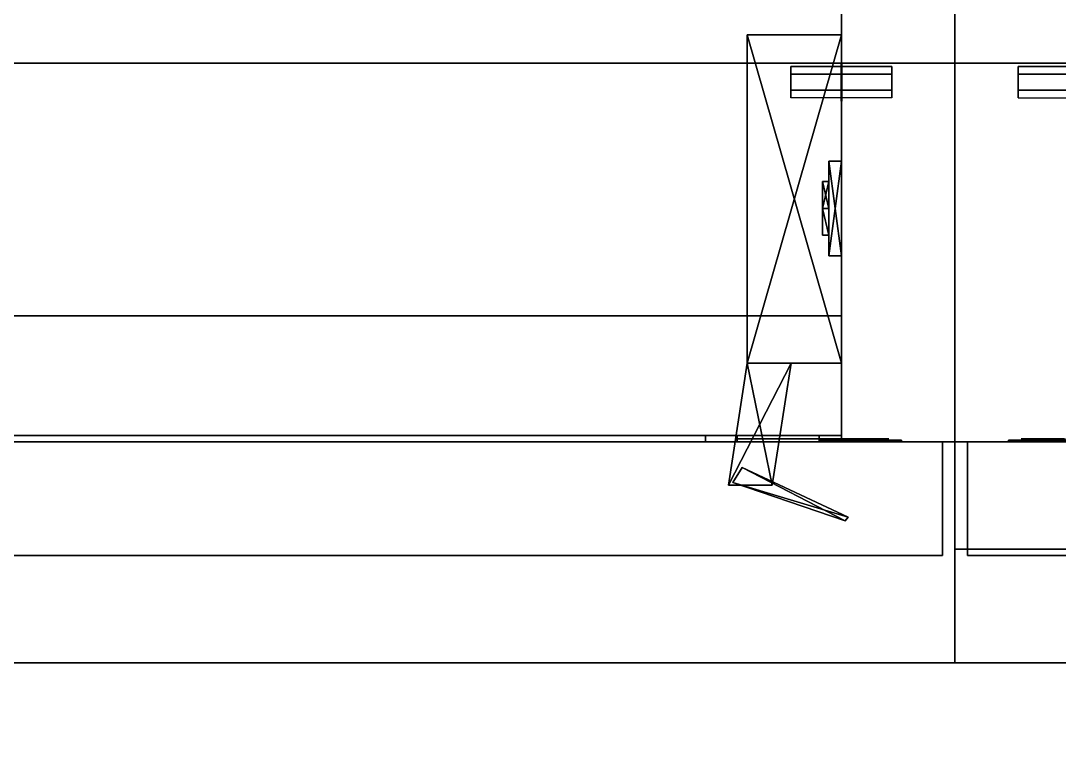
# Model space of a CAD drawing. Extents: x 0 to 7800, y -5130 to 1.
# Drawn here: x 4432.7 to 4597.2, y -869.5 to -752.3 of the extents above; entities that cross this region are included whole.
import ezdxf

# ---------------------------------------------------------------- set-up
doc = ezdxf.new("R2010")
doc.units = 0
for name, color, linetype in [('LAYER0', 7, 'CONTINUOUS'), ('LAYER2', 7, 'CONTINUOUS'), ('LAYER395', 7, 'CONTINUOUS'), ('LAYER412', 7, 'CONTINUOUS'), ('LAYER413', 7, 'CONTINUOUS'), ('LAYER416', 7, 'CONTINUOUS'), ('LAYER419', 254, 'CONTINUOUS'), ('LAYER421', 28, 'CONTINUOUS'), ('LAYER422', 253, 'CONTINUOUS'), ('LAYER423', 28, 'CONTINUOUS'), ('LAYER424', 253, 'CONTINUOUS'), ('LAYER427', 253, 'CONTINUOUS'), ('LAYER435', 7, 'CONTINUOUS'), ('LAYER457', 254, 'CONTINUOUS'), ('LAYER468', 28, 'CONTINUOUS'), ('LAYER470', 28, 'CONTINUOUS'), ('LAYER474', 253, 'CONTINUOUS'), ('LAYER475', 35, 'CONTINUOUS'), ('LAYER478', 35, 'CONTINUOUS'), ('LAYER479', 35, 'CONTINUOUS'), ('LAYER907', 2, 'CONTINUOUS')]:
    doc.layers.add(name, color=color, linetype=linetype)

msp = doc.modelspace()

# ---------------------------------------------------------------- linework, layer by layer
at = {"layer": 'LAYER0'}
for points, invisible_edges in [([(2602.693, -4730.002, -5), (4030.693, -289.002, -5), (4825.692, -4730.002, -5), (2602.693, -4730.002, -5)], 3), ([(4825.692, -4730.002), (4030.693, -289.002), (2602.693, -4730.002), (4825.692, -4730.002)], 3), ([(5130.692, -289.002, -5), (4825.692, -1929.002, -5), (4030.693, -289.002, -5), (5130.692, -289.002, -5)], 3), ([(4825.692, -4730.002, -5), (4030.693, -289.002, -5), (4825.692, -1929.002, -5), (4825.692, -4730.002, -5)], 3), ([(4030.693, -289.002), (4825.692, -4730.002), (4825.692, -1929.002), (4030.693, -289.002)], 5), ([(4030.693, -289.002), (4825.692, -1929.002), (5130.692, -289.002), (4030.693, -289.002)], 3)]:
    msp.add_3dface(points, dxfattribs=dict(at, invisible_edges=invisible_edges))
at = {"layer": 'LAYER395', "invisible_edges": 1}
for points in [[(4562.695, -439, 180), (4562.695, -819, 880), (4562.695, -439, 880), (4562.695, -439, 180)], [(4562.695, -819, 880), (4562.695, -439, 180), (4562.695, -819, 180), (4562.695, -819, 880)], [(4562.695, -439, 180), (4580.695, -819, 180), (4562.695, -819, 180), (4562.695, -439, 180)], [(4580.695, -819, 180), (4562.695, -439, 180), (4580.695, -439, 180), (4580.695, -819, 180)], [(4580.695, -439, 880), (4562.695, -819, 880), (4580.695, -819, 880), (4580.695, -439, 880)], [(4562.695, -819, 880), (4580.695, -439, 880), (4562.695, -439, 880), (4562.695, -819, 880)], [(4580.695, -819, 180), (4580.695, -439, 880), (4580.695, -819, 880), (4580.695, -819, 180)], [(4580.695, -439, 880), (4580.695, -819, 180), (4580.695, -439, 180), (4580.695, -439, 880)], [(4580.695, -819, 180), (4562.695, -819, 880), (4562.695, -819, 180), (4580.695, -819, 180)], [(4562.695, -819, 880), (4580.695, -819, 180), (4580.695, -819, 880), (4562.695, -819, 880)]]:
    msp.add_3dface(points, dxfattribs=at)
at = {"layer": 'LAYER412', "invisible_edges": 1}
for points in [[(4562.695, -439, 181), (3898.695, -819, 181), (3898.695, -439, 181), (4562.695, -439, 181)], [(3898.695, -819, 181), (4562.695, -439, 181), (4562.695, -819, 181), (3898.695, -819, 181)], [(4562.695, -819, 199), (3898.695, -439, 199), (3898.695, -819, 199), (4562.695, -819, 199)], [(3898.695, -439, 199), (4562.695, -819, 199), (4562.695, -439, 199), (3898.695, -439, 199)], [(4562.695, -439, 181), (4562.695, -819, 199), (4562.695, -819, 181), (4562.695, -439, 181)], [(4562.695, -819, 199), (4562.695, -439, 181), (4562.695, -439, 199), (4562.695, -819, 199)], [(4562.695, -819, 199), (3898.695, -819, 181), (4562.695, -819, 181), (4562.695, -819, 199)], [(3898.695, -819, 181), (4562.695, -819, 199), (3898.695, -819, 199), (3898.695, -819, 181)]]:
    msp.add_3dface(points, dxfattribs=at)
at = {"layer": 'LAYER413', "invisible_edges": 1}
for points in [[(4562.695, -738, 861.5), (3898.695, -818, 861.5), (3898.695, -738, 861.5), (4562.695, -738, 861.5)], [(3898.695, -818, 861.5), (4562.695, -738, 861.5), (4562.695, -818, 861.5), (3898.695, -818, 861.5)], [(4562.695, -818, 879.5), (3898.695, -738, 879.5), (3898.695, -818, 879.5), (4562.695, -818, 879.5)], [(3898.695, -738, 879.5), (4562.695, -818, 879.5), (4562.695, -738, 879.5), (3898.695, -738, 879.5)], [(4562.695, -738, 861.5), (4562.695, -818, 879.5), (4562.695, -818, 861.5), (4562.695, -738, 861.5)], [(4562.695, -818, 879.5), (4562.695, -738, 861.5), (4562.695, -738, 879.5), (4562.695, -818, 879.5)], [(4562.695, -818, 879.5), (3898.695, -818, 861.5), (4562.695, -818, 861.5), (4562.695, -818, 879.5)], [(3898.695, -818, 861.5), (4562.695, -818, 879.5), (3898.695, -818, 879.5), (3898.695, -818, 861.5)]]:
    msp.add_3dface(points, dxfattribs=at)
at = {"layer": 'LAYER416', "invisible_edges": 1}
for points in [[(4562.695, -463.6, 530.5), (3898.695, -799, 530.5), (3898.695, -463.6, 530.5), (4562.695, -463.6, 530.5)], [(3898.695, -799, 530.5), (4562.695, -463.6, 530.5), (4562.695, -799, 530.5), (3898.695, -799, 530.5)], [(4562.695, -799, 548.5), (3898.695, -463.6, 548.5), (3898.695, -799, 548.5), (4562.695, -799, 548.5)], [(3898.695, -463.6, 548.5), (4562.695, -799, 548.5), (4562.695, -463.6, 548.5), (3898.695, -463.6, 548.5)], [(4562.695, -463.6, 530.5), (4562.695, -799, 548.5), (4562.695, -799, 530.5), (4562.695, -463.6, 530.5)], [(4562.695, -799, 548.5), (4562.695, -463.6, 530.5), (4562.695, -463.6, 548.5), (4562.695, -799, 548.5)], [(4562.695, -799, 548.5), (3898.695, -799, 530.5), (4562.695, -799, 530.5), (4562.695, -799, 548.5)], [(3898.695, -799, 530.5), (4562.695, -799, 548.5), (3898.695, -799, 548.5), (3898.695, -799, 530.5)]]:
    msp.add_3dface(points, dxfattribs=at)
at = {"layer": 'LAYER419'}
for points in [[(4554.695, -764.5, 528), (4554.695, -759.5, 528), (4554.695, -760.75, 530.165), (4554.695, -763.25, 530.165)], [(4554.695, -764.5, 528), (4554.695, -763.25, 525.8349), (4554.695, -760.75, 525.8349), (4554.695, -759.5, 528)], [(4562.645, -759, 528), (4562.645, -765, 528), (4562.645, -763.5, 530.5981), (4562.645, -760.5, 530.5981)], [(4562.645, -759, 528), (4562.645, -765, 528), (4562.645, -763.5, 525.4019), (4562.645, -760.5, 525.4019)], [(4562.745, -759, 528), (4562.745, -765, 528), (4562.745, -763.5, 530.5981), (4562.745, -760.5, 530.5981)], [(4562.745, -759, 528), (4562.745, -765, 528), (4562.745, -763.5, 525.4019), (4562.745, -760.5, 525.4019)], [(4570.695, -764.5, 528), (4570.695, -759.5, 528), (4570.695, -760.75, 530.165), (4570.695, -763.25, 530.165)], [(4570.695, -764.5, 528), (4570.695, -763.25, 525.8349), (4570.695, -760.75, 525.8349), (4570.695, -759.5, 528)]]:
    msp.add_3dface(points, dxfattribs=at)
at = {"layer": 'LAYER421'}
for points in [[(4541.195, -818, 304), (4541.195, -819, 304), (4541.195, -818, 304)], [(4541.195, -818, 262), (4559.195, -818, 262), (4559.195, -818, 262), (4541.195, -818, 262)], [(4541.195, -818, 304), (4559.195, -818, 304), (4559.195, -818, 304), (4541.195, -818, 304)], [(4559.195, -818, 262), (4559.195, -819, 262), (4541.195, -819, 262), (4541.195, -818, 262)], [(4541.195, -819, 262), (4541.195, -819, 304), (4541.195, -818, 304), (4541.195, -818, 262)], [(4559.195, -818, 304), (4559.195, -819, 304), (4541.195, -819, 304), (4541.195, -818, 304)], [(4541.195, -819, 262), (4559.195, -819, 262), (4559.195, -819, 304), (4541.195, -819, 304)], [(4546.195, -818, 274), (4546.195, -819, 274), (4546.195, -819, 292), (4546.195, -818, 292)], [(4546.195, -818, 274), (4546.195, -819, 274), (4559.195, -819, 274), (4559.195, -818, 274)], [(4546.195, -818, 292), (4546.195, -819, 292), (4559.195, -819, 292), (4559.195, -818, 292)], [(4546.195, -819, 274), (4546.195, -819, 292), (4546.195, -819, 274)], [(4559.195, -818, 274), (4559.195, -819, 274), (4559.195, -819, 262), (4559.195, -818, 262)], [(4559.195, -818, 292), (4559.195, -819, 292), (4559.195, -819, 304), (4559.195, -818, 304)], [(4559.195, -819, 274), (4559.195, -819, 262), (4559.195, -819, 274)], [(4559.195, -819, 292), (4559.195, -819, 304), (4559.195, -819, 292)]]:
    msp.add_3dface(points, dxfattribs=at)
for points, invisible_edges in [([(4541.195, -818, 304), (4541.195, -818, 262), (4546.195, -818, 274), (4546.195, -818, 292)], 10), ([(4541.195, -818, 262), (4546.195, -818, 274), (4559.195, -818, 274), (4559.195, -818, 262)], 1), ([(4541.195, -818, 304), (4546.195, -818, 292), (4559.195, -818, 292), (4559.195, -818, 304)], 1), ([(4559.195, -818.5, 292), (4559.195, -818.5, 274), (4546.195, -818.5, 274), (4546.195, -818.5, 292)], 1), ([(4563.404, -818.5, 288.3167), (4563.195, -818.5, 277.5), (4559.195, -818.5, 274), (4559.195, -818.5, 292)], 5), ([(4559.195, -818.75, 270), (4564.17, -818.75, 270.9896), (4563.195, -818.75, 277.5), (4559.195, -818.75, 274)], 2), ([(4564.17, -818.75, 295.0104), (4559.195, -818.75, 296), (4559.195, -818.75, 292), (4563.195, -818.75, 288.5)], 8), ([(4570.195, -818.5, 288.5), (4570.195, -818.5, 277.5), (4563.195, -818.5, 277.5), (4563.404, -818.5, 288.3167)], 4), ([(4564.17, -818.75, 270.9896), (4568.387, -818.75, 273.8076), (4566.695, -818.75, 277.5), (4563.195, -818.75, 277.5)], 10), ([(4568.387, -818.75, 292.1924), (4564.17, -818.75, 295.0104), (4563.195, -818.75, 288.5), (4566.695, -818.75, 288.5)], 10), ([(4568.387, -818.75, 273.8076), (4571.205, -818.75, 278.0251), (4570.195, -818.75, 277.5), (4566.695, -818.75, 277.5)], 10), ([(4571.205, -818.75, 287.9749), (4568.387, -818.75, 292.1924), (4566.695, -818.75, 288.5), (4570.195, -818.75, 288.5)], 10), ([(4571.205, -818.75, 278.0251), (4572.195, -818.75, 283), (4570.195, -818.75, 283), (4570.195, -818.75, 277.5)], 10), ([(4572.195, -818.75, 283), (4571.205, -818.75, 287.9749), (4570.195, -818.75, 288.5), (4570.195, -818.75, 283)], 10)]:
    msp.add_3dface(points, dxfattribs=dict(at, invisible_edges=invisible_edges))
at = {"layer": 'LAYER422'}
for points in [[(4562.695, -806.5, 276.2174), (4547.773, -806.5, 276.2174), (4562.695, -754.5, 276.2174), (4562.695, -806.5, 276.2174)], [(4562.695, -754.5, 276.2174), (4547.773, -806.5, 276.2174), (4547.773, -754.5, 276.2174), (4562.695, -754.5, 276.2174)], [(4562.695, -754.5, 276.2174), (4547.773, -754.5, 276.2174), (4562.695, -754.5, 289.7826), (4562.695, -754.5, 276.2174)], [(4562.695, -754.5, 289.7826), (4547.773, -754.5, 276.2174), (4547.773, -754.5, 289.7826), (4562.695, -754.5, 289.7826)], [(4562.695, -754.5, 289.7826), (4547.773, -754.5, 289.7826), (4562.695, -806.5, 289.7826), (4562.695, -754.5, 289.7826)], [(4562.695, -806.5, 289.7826), (4547.773, -754.5, 289.7826), (4547.773, -806.5, 289.7826), (4562.695, -806.5, 289.7826)], [(4547.773, -806.5, 276.2174), (4547.773, -806.5, 289.7826), (4547.773, -754.5, 276.2174), (4547.773, -806.5, 276.2174)], [(4547.773, -754.5, 276.2174), (4547.773, -806.5, 289.7826), (4547.773, -754.5, 289.7826), (4547.773, -754.5, 276.2174)], [(4560.705, -789.5, 309), (4562.695, -789.5, 309), (4562.695, -774.5, 309), (4560.705, -789.5, 309)], [(4560.705, -789.5, 309), (4562.695, -774.5, 309), (4560.705, -774.5, 309), (4560.705, -789.5, 309)], [(4560.705, -774.5, 309), (4562.695, -774.5, 309), (4562.695, -774.5, 257), (4560.705, -774.5, 309)], [(4560.705, -774.5, 309), (4562.695, -774.5, 257), (4560.705, -774.5, 257), (4560.705, -774.5, 309)], [(4560.705, -774.5, 257), (4562.695, -774.5, 257), (4562.695, -789.5, 257), (4560.705, -774.5, 257)], [(4560.705, -774.5, 257), (4562.695, -789.5, 257), (4560.705, -789.5, 257), (4560.705, -774.5, 257)], [(4560.705, -789.5, 257), (4560.705, -789.5, 309), (4560.705, -774.5, 309), (4560.705, -789.5, 257)], [(4560.705, -789.5, 257), (4560.705, -774.5, 309), (4560.705, -774.5, 257), (4560.705, -789.5, 257)], [(4559.71, -782, 296.2909), (4559.71, -777.7574, 301.0869), (4560.705, -782, 296.2909), (4559.71, -782, 296.2909)], [(4560.705, -782, 296.2909), (4559.71, -777.7574, 301.0869), (4560.705, -777.7574, 301.0869), (4560.705, -782, 296.2909)], [(4559.71, -777.7574, 301.0869), (4559.71, -782, 305.883), (4560.705, -777.7574, 301.0869), (4559.71, -777.7574, 301.0869)], [(4560.705, -777.7574, 301.0869), (4559.71, -782, 305.883), (4560.705, -782, 305.883), (4560.705, -777.7574, 301.0869)], [(4559.71, -782, 305.883), (4559.71, -777.7574, 301.0869), (4559.71, -786.2426, 301.0869), (4559.71, -782, 305.883)], [(4559.71, -786.2426, 301.0869), (4559.71, -777.7574, 301.0869), (4559.71, -782, 296.2909), (4559.71, -786.2426, 301.0869)], [(4559.71, -782, 260.117), (4559.71, -777.7574, 264.9131), (4560.705, -782, 260.117), (4559.71, -782, 260.117)], [(4560.705, -782, 260.117), (4559.71, -777.7574, 264.9131), (4560.705, -777.7574, 264.9131), (4560.705, -782, 260.117)], [(4559.71, -777.7574, 264.9131), (4559.71, -782, 269.7091), (4560.705, -777.7574, 264.9131), (4559.71, -777.7574, 264.9131)], [(4560.705, -777.7574, 264.9131), (4559.71, -782, 269.7091), (4560.705, -782, 269.7091), (4560.705, -777.7574, 264.9131)], [(4559.71, -782, 269.7091), (4559.71, -777.7574, 264.9131), (4559.71, -786.2426, 264.9131), (4559.71, -782, 269.7091)], [(4559.71, -786.2426, 264.9131), (4559.71, -777.7574, 264.9131), (4559.71, -782, 260.117), (4559.71, -786.2426, 264.9131)], [(4560.705, -782, 305.883), (4560.705, -777.7574, 301.0869), (4560.705, -782, 296.2909), (4560.705, -782, 305.883)], [(4560.705, -782, 269.7091), (4560.705, -777.7574, 264.9131), (4560.705, -782, 260.117), (4560.705, -782, 269.7091)], [(4559.71, -786.2426, 301.0869), (4559.71, -782, 296.2909), (4560.705, -786.2426, 301.0869), (4559.71, -786.2426, 301.0869)], [(4560.705, -786.2426, 301.0869), (4559.71, -782, 296.2909), (4560.705, -782, 296.2909), (4560.705, -786.2426, 301.0869)], [(4560.705, -782, 305.883), (4559.71, -782, 305.883), (4560.705, -786.2426, 301.0869), (4560.705, -782, 305.883)], [(4560.705, -786.2426, 301.0869), (4559.71, -782, 305.883), (4559.71, -786.2426, 301.0869), (4560.705, -786.2426, 301.0869)], [(4559.71, -786.2426, 264.9131), (4559.71, -782, 260.117), (4560.705, -786.2426, 264.9131), (4559.71, -786.2426, 264.9131)], [(4560.705, -786.2426, 264.9131), (4559.71, -782, 260.117), (4560.705, -782, 260.117), (4560.705, -786.2426, 264.9131)], [(4560.705, -782, 269.7091), (4559.71, -782, 269.7091), (4560.705, -786.2426, 264.9131), (4560.705, -782, 269.7091)], [(4560.705, -786.2426, 264.9131), (4559.71, -782, 269.7091), (4559.71, -786.2426, 264.9131), (4560.705, -786.2426, 264.9131)], [(4560.705, -782, 305.883), (4560.705, -782, 296.2909), (4560.705, -786.2426, 301.0869), (4560.705, -782, 305.883)], [(4560.705, -782, 269.7091), (4560.705, -782, 260.117), (4560.705, -786.2426, 264.9131), (4560.705, -782, 269.7091)], [(4562.695, -789.5, 257), (4562.695, -789.5, 309), (4560.705, -789.5, 309), (4562.695, -789.5, 257)], [(4562.695, -789.5, 257), (4560.705, -789.5, 309), (4560.705, -789.5, 257), (4562.695, -789.5, 257)], [(4551.752, -825.8654, 276.2174), (4544.789, -825.8654, 276.2174), (4554.737, -806.5, 276.2174), (4551.752, -825.8654, 276.2174)], [(4554.737, -806.5, 276.2174), (4544.789, -825.8654, 276.2174), (4547.773, -806.5, 276.2174), (4554.737, -806.5, 276.2174)], [(4551.752, -825.8654, 289.7826), (4547.773, -806.5, 289.7826), (4544.789, -825.8654, 289.7826), (4551.752, -825.8654, 289.7826)], [(4544.789, -825.8654, 276.2174), (4544.789, -825.8654, 289.7826), (4547.773, -806.5, 276.2174), (4544.789, -825.8654, 276.2174)], [(4547.773, -806.5, 276.2174), (4544.789, -825.8654, 289.7826), (4547.773, -806.5, 289.7826), (4547.773, -806.5, 276.2174)], [(4554.737, -806.5, 289.7826), (4547.773, -806.5, 289.7826), (4551.752, -825.8654, 289.7826), (4554.737, -806.5, 289.7826)], [(4547.003, -823.0754, 277.3477), (4563.286, -831.5, 277.3477), (4545.513, -825.4556, 277.3477), (4547.003, -823.0754, 277.3477)], [(4547.003, -823.0754, 288.652), (4545.513, -825.4556, 288.652), (4563.777, -830.9226, 288.652), (4547.003, -823.0754, 288.652)], [(4563.777, -830.9226, 277.3477), (4563.286, -831.5, 277.3477), (4547.003, -823.0754, 277.3477), (4563.777, -830.9226, 277.3477)], [(4563.777, -830.9226, 288.652), (4545.513, -825.4556, 288.652), (4563.286, -831.5, 288.652), (4563.777, -830.9226, 288.652)], [(4563.286, -831.5, 277.3477), (4563.286, -831.5, 288.652), (4545.513, -825.4556, 277.3477), (4563.286, -831.5, 277.3477)], [(4545.513, -825.4556, 277.3477), (4563.286, -831.5, 288.652), (4545.513, -825.4556, 288.652), (4545.513, -825.4556, 277.3477)]]:
    msp.add_3dface(points, dxfattribs=at)
at = {"layer": 'LAYER423'}
for points in [[(4541.195, -818, 798), (4541.195, -819, 798), (4541.195, -818, 798)], [(4541.195, -818, 756), (4559.195, -818, 756), (4559.195, -818, 756), (4541.195, -818, 756)], [(4541.195, -818, 798), (4559.195, -818, 798), (4559.195, -818, 798), (4541.195, -818, 798)], [(4559.195, -818, 756), (4559.195, -819, 756), (4541.195, -819, 756), (4541.195, -818, 756)], [(4541.195, -819, 756), (4541.195, -819, 798), (4541.195, -818, 798), (4541.195, -818, 756)], [(4559.195, -818, 798), (4559.195, -819, 798), (4541.195, -819, 798), (4541.195, -818, 798)], [(4541.195, -819, 756), (4559.195, -819, 756), (4559.195, -819, 798), (4541.195, -819, 798)], [(4546.195, -818, 768), (4546.195, -819, 768), (4546.195, -819, 786), (4546.195, -818, 786)], [(4546.195, -818, 768), (4546.195, -819, 768), (4559.195, -819, 768), (4559.195, -818, 768)], [(4546.195, -818, 786), (4546.195, -819, 786), (4559.195, -819, 786), (4559.195, -818, 786)], [(4546.195, -819, 768), (4546.195, -819, 786), (4546.195, -819, 768)], [(4559.195, -818, 768), (4559.195, -819, 768), (4559.195, -819, 756), (4559.195, -818, 756)], [(4559.195, -818, 786), (4559.195, -819, 786), (4559.195, -819, 798), (4559.195, -818, 798)], [(4559.195, -819, 768), (4559.195, -819, 756), (4559.195, -819, 768)], [(4559.195, -819, 786), (4559.195, -819, 798), (4559.195, -819, 786)]]:
    msp.add_3dface(points, dxfattribs=at)
for points, invisible_edges in [([(4541.195, -818, 798), (4541.195, -818, 756), (4546.195, -818, 768), (4546.195, -818, 786)], 10), ([(4541.195, -818, 756), (4546.195, -818, 768), (4559.195, -818, 768), (4559.195, -818, 756)], 1), ([(4541.195, -818, 798), (4546.195, -818, 786), (4559.195, -818, 786), (4559.195, -818, 798)], 1), ([(4559.195, -818.5, 786), (4559.195, -818.5, 768), (4546.195, -818.5, 768), (4546.195, -818.5, 786)], 1), ([(4563.404, -818.5, 782.3167), (4563.195, -818.5, 771.5), (4559.195, -818.5, 768), (4559.195, -818.5, 786)], 5), ([(4559.195, -818.75, 764), (4564.17, -818.75, 764.9896), (4563.195, -818.75, 771.5), (4559.195, -818.75, 768)], 2), ([(4564.17, -818.75, 789.0104), (4559.195, -818.75, 790), (4559.195, -818.75, 786), (4563.195, -818.75, 782.5)], 8), ([(4570.195, -818.5, 782.5), (4570.195, -818.5, 771.5), (4563.195, -818.5, 771.5), (4563.404, -818.5, 782.3167)], 4), ([(4564.17, -818.75, 764.9896), (4568.387, -818.75, 767.8076), (4566.695, -818.75, 771.5), (4563.195, -818.75, 771.5)], 10), ([(4568.387, -818.75, 786.1924), (4564.17, -818.75, 789.0104), (4563.195, -818.75, 782.5), (4566.695, -818.75, 782.5)], 10), ([(4568.387, -818.75, 767.8076), (4571.205, -818.75, 772.0251), (4570.195, -818.75, 771.5), (4566.695, -818.75, 771.5)], 10), ([(4571.205, -818.75, 781.9749), (4568.387, -818.75, 786.1924), (4566.695, -818.75, 782.5), (4570.195, -818.75, 782.5)], 10), ([(4571.205, -818.75, 772.0251), (4572.195, -818.75, 777), (4570.195, -818.75, 777), (4570.195, -818.75, 771.5)], 10), ([(4572.195, -818.75, 777), (4571.205, -818.75, 781.9749), (4570.195, -818.75, 782.5), (4570.195, -818.75, 777)], 10)]:
    msp.add_3dface(points, dxfattribs=dict(at, invisible_edges=invisible_edges))
at = {"layer": 'LAYER424'}
for points in [[(4562.695, -806.5, 770.2174), (4547.773, -806.5, 770.2174), (4562.695, -754.5, 770.2174), (4562.695, -806.5, 770.2174)], [(4562.695, -754.5, 770.2174), (4547.773, -806.5, 770.2174), (4547.773, -754.5, 770.2174), (4562.695, -754.5, 770.2174)], [(4562.695, -754.5, 770.2174), (4547.773, -754.5, 770.2174), (4562.695, -754.5, 783.7826), (4562.695, -754.5, 770.2174)], [(4562.695, -754.5, 783.7826), (4547.773, -754.5, 770.2174), (4547.773, -754.5, 783.7826), (4562.695, -754.5, 783.7826)], [(4562.695, -754.5, 783.7826), (4547.773, -754.5, 783.7826), (4562.695, -806.5, 783.7826), (4562.695, -754.5, 783.7826)], [(4562.695, -806.5, 783.7826), (4547.773, -754.5, 783.7826), (4547.773, -806.5, 783.7826), (4562.695, -806.5, 783.7826)], [(4547.773, -806.5, 770.2174), (4547.773, -806.5, 783.7826), (4547.773, -754.5, 770.2174), (4547.773, -806.5, 770.2174)], [(4547.773, -754.5, 770.2174), (4547.773, -806.5, 783.7826), (4547.773, -754.5, 783.7826), (4547.773, -754.5, 770.2174)], [(4560.705, -789.5, 803), (4562.695, -789.5, 803), (4562.695, -774.5, 803), (4560.705, -789.5, 803)], [(4560.705, -789.5, 803), (4562.695, -774.5, 803), (4560.705, -774.5, 803), (4560.705, -789.5, 803)], [(4560.705, -774.5, 803), (4562.695, -774.5, 803), (4562.695, -774.5, 751), (4560.705, -774.5, 803)], [(4560.705, -774.5, 803), (4562.695, -774.5, 751), (4560.705, -774.5, 751), (4560.705, -774.5, 803)], [(4560.705, -774.5, 751), (4562.695, -774.5, 751), (4562.695, -789.5, 751), (4560.705, -774.5, 751)], [(4560.705, -774.5, 751), (4562.695, -789.5, 751), (4560.705, -789.5, 751), (4560.705, -774.5, 751)], [(4560.705, -789.5, 751), (4560.705, -789.5, 803), (4560.705, -774.5, 803), (4560.705, -789.5, 751)], [(4560.705, -789.5, 751), (4560.705, -774.5, 803), (4560.705, -774.5, 751), (4560.705, -789.5, 751)], [(4559.71, -782, 790.291), (4559.71, -777.7574, 795.087), (4560.705, -782, 790.291), (4559.71, -782, 790.291)], [(4560.705, -782, 790.291), (4559.71, -777.7574, 795.087), (4560.705, -777.7574, 795.087), (4560.705, -782, 790.291)], [(4559.71, -777.7574, 795.087), (4559.71, -782, 799.883), (4560.705, -777.7574, 795.087), (4559.71, -777.7574, 795.087)], [(4560.705, -777.7574, 795.087), (4559.71, -782, 799.883), (4560.705, -782, 799.883), (4560.705, -777.7574, 795.087)], [(4559.71, -782, 799.883), (4559.71, -777.7574, 795.087), (4559.71, -786.2426, 795.087), (4559.71, -782, 799.883)], [(4559.71, -786.2426, 795.087), (4559.71, -777.7574, 795.087), (4559.71, -782, 790.291), (4559.71, -786.2426, 795.087)], [(4559.71, -782, 754.117), (4559.71, -777.7574, 758.913), (4560.705, -782, 754.117), (4559.71, -782, 754.117)], [(4560.705, -782, 754.117), (4559.71, -777.7574, 758.913), (4560.705, -777.7574, 758.913), (4560.705, -782, 754.117)], [(4559.71, -777.7574, 758.913), (4559.71, -782, 763.709), (4560.705, -777.7574, 758.913), (4559.71, -777.7574, 758.913)], [(4560.705, -777.7574, 758.913), (4559.71, -782, 763.709), (4560.705, -782, 763.709), (4560.705, -777.7574, 758.913)], [(4559.71, -782, 763.709), (4559.71, -777.7574, 758.913), (4559.71, -786.2426, 758.913), (4559.71, -782, 763.709)], [(4559.71, -786.2426, 758.913), (4559.71, -777.7574, 758.913), (4559.71, -782, 754.117), (4559.71, -786.2426, 758.913)], [(4560.705, -782, 799.883), (4560.705, -777.7574, 795.087), (4560.705, -782, 790.291), (4560.705, -782, 799.883)], [(4560.705, -782, 763.709), (4560.705, -777.7574, 758.913), (4560.705, -782, 754.117), (4560.705, -782, 763.709)], [(4559.71, -786.2426, 795.087), (4559.71, -782, 790.291), (4560.705, -786.2426, 795.087), (4559.71, -786.2426, 795.087)], [(4560.705, -786.2426, 795.087), (4559.71, -782, 790.291), (4560.705, -782, 790.291), (4560.705, -786.2426, 795.087)], [(4560.705, -782, 799.883), (4559.71, -782, 799.883), (4560.705, -786.2426, 795.087), (4560.705, -782, 799.883)], [(4560.705, -786.2426, 795.087), (4559.71, -782, 799.883), (4559.71, -786.2426, 795.087), (4560.705, -786.2426, 795.087)], [(4559.71, -786.2426, 758.913), (4559.71, -782, 754.117), (4560.705, -786.2426, 758.913), (4559.71, -786.2426, 758.913)], [(4560.705, -786.2426, 758.913), (4559.71, -782, 754.117), (4560.705, -782, 754.117), (4560.705, -786.2426, 758.913)], [(4560.705, -782, 763.709), (4559.71, -782, 763.709), (4560.705, -786.2426, 758.913), (4560.705, -782, 763.709)], [(4560.705, -786.2426, 758.913), (4559.71, -782, 763.709), (4559.71, -786.2426, 758.913), (4560.705, -786.2426, 758.913)], [(4560.705, -782, 799.883), (4560.705, -782, 790.291), (4560.705, -786.2426, 795.087), (4560.705, -782, 799.883)], [(4560.705, -782, 763.709), (4560.705, -782, 754.117), (4560.705, -786.2426, 758.913), (4560.705, -782, 763.709)], [(4562.695, -789.5, 751), (4562.695, -789.5, 803), (4560.705, -789.5, 803), (4562.695, -789.5, 751)], [(4562.695, -789.5, 751), (4560.705, -789.5, 803), (4560.705, -789.5, 751), (4562.695, -789.5, 751)], [(4551.752, -825.8654, 770.2174), (4544.789, -825.8654, 770.2174), (4554.737, -806.5, 770.2174), (4551.752, -825.8654, 770.2174)], [(4554.737, -806.5, 770.2174), (4544.789, -825.8654, 770.2174), (4547.773, -806.5, 770.2174), (4554.737, -806.5, 770.2174)], [(4551.752, -825.8654, 783.7826), (4547.773, -806.5, 783.7826), (4544.789, -825.8654, 783.7826), (4551.752, -825.8654, 783.7826)], [(4544.789, -825.8654, 770.2174), (4544.789, -825.8654, 783.7826), (4547.773, -806.5, 770.2174), (4544.789, -825.8654, 770.2174)], [(4547.773, -806.5, 770.2174), (4544.789, -825.8654, 783.7826), (4547.773, -806.5, 783.7826), (4547.773, -806.5, 770.2174)], [(4554.737, -806.5, 783.7826), (4547.773, -806.5, 783.7826), (4551.752, -825.8654, 783.7826), (4554.737, -806.5, 783.7826)], [(4547.003, -823.0754, 771.3477), (4563.286, -831.5, 771.3477), (4545.513, -825.4556, 771.3477), (4547.003, -823.0754, 771.3477)], [(4547.003, -823.0754, 782.652), (4545.513, -825.4556, 782.652), (4563.777, -830.9226, 782.652), (4547.003, -823.0754, 782.652)], [(4563.777, -830.9226, 771.3477), (4563.286, -831.5, 771.3477), (4547.003, -823.0754, 771.3477), (4563.777, -830.9226, 771.3477)], [(4563.777, -830.9226, 782.652), (4545.513, -825.4556, 782.652), (4563.286, -831.5, 782.652), (4563.777, -830.9226, 782.652)], [(4563.286, -831.5, 771.3477), (4563.286, -831.5, 782.652), (4545.513, -825.4556, 771.3477), (4563.286, -831.5, 771.3477)], [(4545.513, -825.4556, 771.3477), (4563.286, -831.5, 782.652), (4545.513, -825.4556, 782.652), (4545.513, -825.4556, 771.3477)]]:
    msp.add_3dface(points, dxfattribs=at)
at = {"layer": 'LAYER427', "invisible_edges": 1}
for points in [[(4232.195, -819, 842), (4578.695, -819, 183), (4232.195, -819, 183), (4232.195, -819, 842)], [(4578.695, -819, 183), (4232.195, -819, 842), (4578.695, -819, 842), (4578.695, -819, 183)], [(4232.195, -837, 183), (4578.695, -819, 183), (4578.695, -837, 183), (4232.195, -837, 183)], [(4578.695, -819, 183), (4232.195, -837, 183), (4232.195, -819, 183), (4578.695, -819, 183)], [(4232.195, -819, 842), (4578.695, -837, 842), (4578.695, -819, 842), (4232.195, -819, 842)], [(4578.695, -837, 842), (4232.195, -819, 842), (4232.195, -837, 842), (4578.695, -837, 842)], [(4578.695, -837, 842), (4578.695, -819, 183), (4578.695, -819, 842), (4578.695, -837, 842)], [(4578.695, -819, 183), (4578.695, -837, 842), (4578.695, -837, 183), (4578.695, -819, 183)], [(4578.695, -837, 842), (4232.195, -837, 183), (4578.695, -837, 183), (4578.695, -837, 842)], [(4232.195, -837, 183), (4578.695, -837, 842), (4232.195, -837, 842), (4232.195, -837, 183)]]:
    msp.add_3dface(points, dxfattribs=at)
at = {"layer": 'LAYER435', "invisible_edges": 1}
for points in [[(4580.695, -439, 180), (4598.695, -819, 180), (4580.695, -819, 180), (4580.695, -439, 180)], [(4598.695, -819, 180), (4580.695, -439, 180), (4598.695, -439, 180), (4598.695, -819, 180)], [(4598.695, -439, 880), (4580.695, -819, 880), (4598.695, -819, 880), (4598.695, -439, 880)], [(4580.695, -819, 880), (4598.695, -439, 880), (4580.695, -439, 880), (4580.695, -819, 880)], [(4580.695, -819, 880), (4580.695, -439, 180), (4580.695, -819, 180), (4580.695, -819, 880)], [(4580.695, -439, 180), (4580.695, -819, 880), (4580.695, -439, 880), (4580.695, -439, 180)], [(4580.695, -819, 880), (4598.695, -819, 180), (4598.695, -819, 880), (4580.695, -819, 880)], [(4598.695, -819, 180), (4580.695, -819, 880), (4580.695, -819, 180), (4598.695, -819, 180)]]:
    msp.add_3dface(points, dxfattribs=at)
at = {"layer": 'LAYER457'}
for points in [[(4590.695, -764.5, 528), (4590.695, -759.5, 528), (4590.695, -760.75, 530.165), (4590.695, -763.25, 530.165)], [(4590.695, -764.5, 528), (4590.695, -763.25, 525.8349), (4590.695, -760.75, 525.8349), (4590.695, -759.5, 528)]]:
    msp.add_3dface(points, dxfattribs=at)
at = {"layer": 'LAYER468'}
for points, invisible_edges in [([(4590.185, -818.75, 278.0251), (4589.195, -818.75, 283), (4591.195, -818.75, 283), (4591.195, -818.75, 277.5)], 10), ([(4589.195, -818.75, 283), (4590.185, -818.75, 287.9749), (4591.195, -818.75, 288.5), (4591.195, -818.75, 283)], 10), ([(4593.002, -818.75, 273.8076), (4590.185, -818.75, 278.0251), (4591.195, -818.75, 277.5), (4594.695, -818.75, 277.5)], 10), ([(4590.185, -818.75, 287.9749), (4593.002, -818.75, 292.1924), (4594.695, -818.75, 288.5), (4591.195, -818.75, 288.5)], 10), ([(4591.195, -818.5, 288.5), (4591.195, -818.5, 277.5), (4598.195, -818.5, 277.5), (4597.985, -818.5, 288.3167)], 4), ([(4597.22, -818.75, 270.9896), (4593.002, -818.75, 273.8076), (4594.695, -818.75, 277.5), (4598.195, -818.75, 277.5)], 10), ([(4593.002, -818.75, 292.1924), (4597.22, -818.75, 295.0104), (4598.195, -818.75, 288.5), (4594.695, -818.75, 288.5)], 10)]:
    msp.add_3dface(points, dxfattribs=dict(at, invisible_edges=invisible_edges))
at = {"layer": 'LAYER470'}
for points, invisible_edges in [([(4590.185, -818.75, 772.0251), (4589.195, -818.75, 777), (4591.195, -818.75, 777), (4591.195, -818.75, 771.5)], 10), ([(4589.195, -818.75, 777), (4590.185, -818.75, 781.9749), (4591.195, -818.75, 782.5), (4591.195, -818.75, 777)], 10), ([(4593.002, -818.75, 767.8076), (4590.185, -818.75, 772.0251), (4591.195, -818.75, 771.5), (4594.695, -818.75, 771.5)], 10), ([(4590.185, -818.75, 781.9749), (4593.002, -818.75, 786.1924), (4594.695, -818.75, 782.5), (4591.195, -818.75, 782.5)], 10), ([(4591.195, -818.5, 782.5), (4591.195, -818.5, 771.5), (4598.195, -818.5, 771.5), (4597.985, -818.5, 782.3167)], 4), ([(4597.22, -818.75, 764.9896), (4593.002, -818.75, 767.8076), (4594.695, -818.75, 771.5), (4598.195, -818.75, 771.5)], 10), ([(4593.002, -818.75, 786.1924), (4597.22, -818.75, 789.0104), (4598.195, -818.75, 782.5), (4594.695, -818.75, 782.5)], 10)]:
    msp.add_3dface(points, dxfattribs=dict(at, invisible_edges=invisible_edges))
at = {"layer": 'LAYER474', "invisible_edges": 1}
for points in [[(4929.195, -819, 183), (4582.695, -819, 842), (4929.195, -819, 842), (4929.195, -819, 183)], [(4582.695, -819, 842), (4929.195, -819, 183), (4582.695, -819, 183), (4582.695, -819, 842)], [(4929.195, -819, 183), (4582.695, -837, 183), (4582.695, -819, 183), (4929.195, -819, 183)], [(4582.695, -837, 183), (4929.195, -819, 183), (4929.195, -837, 183), (4582.695, -837, 183)], [(4582.695, -837, 183), (4582.695, -819, 842), (4582.695, -819, 183), (4582.695, -837, 183)], [(4582.695, -819, 842), (4582.695, -837, 183), (4582.695, -837, 842), (4582.695, -819, 842)], [(4929.195, -837, 842), (4582.695, -819, 842), (4582.695, -837, 842), (4929.195, -837, 842)], [(4582.695, -819, 842), (4929.195, -837, 842), (4929.195, -819, 842), (4582.695, -819, 842)], [(4582.695, -837, 183), (4929.195, -837, 842), (4582.695, -837, 842), (4582.695, -837, 183)], [(4929.195, -837, 842), (4582.695, -837, 183), (4929.195, -837, 183), (4929.195, -837, 842)]]:
    msp.add_3dface(points, dxfattribs=at)
at = {"layer": 'LAYER475'}
for points, invisible_edges in [([(4580.695, -439, 880), (4680.695, -514, 880), (4580.695, -854, 880), (4580.695, -439, 880)], 3), ([(4680.695, -514, 910), (4580.695, -439, 910), (4580.695, -854, 910), (4680.695, -514, 910)], 5), ([(4580.695, -854, 910), (4580.695, -439, 880), (4580.695, -854, 880), (4580.695, -854, 910)], 1), ([(4580.695, -439, 880), (4580.695, -854, 910), (4580.695, -439, 910), (4580.695, -439, 880)], 1), ([(4580.695, -854, 880), (4680.695, -514, 880), (4680.695, -764, 880), (4580.695, -854, 880)], 5), ([(4680.695, -514, 910), (4580.695, -854, 910), (4680.695, -764, 910), (4680.695, -514, 910)], 3), ([(4580.695, -854, 880), (4680.695, -764, 880), (5280.695, -854, 880), (4580.695, -854, 880)], 3), ([(5280.695, -854, 910), (5180.695, -764, 910), (4580.695, -854, 910), (5280.695, -854, 910)], 3), ([(4680.695, -764, 910), (4580.695, -854, 910), (5180.695, -764, 910), (4680.695, -764, 910)], 3), ([(5280.695, -854, 880), (4580.695, -854, 910), (4580.695, -854, 880), (5280.695, -854, 880)], 1), ([(4580.695, -854, 910), (5280.695, -854, 880), (5280.695, -854, 910), (4580.695, -854, 910)], 1)]:
    msp.add_3dface(points, dxfattribs=dict(at, invisible_edges=invisible_edges))
at = {"layer": 'LAYER478'}
for points, invisible_edges in [([(5262.695, -836.0001, 909.9999), (4580.695, -854.0001, 909.9999), (4580.695, -836.0001, 909.9999), (5262.695, -836.0001, 909.9999)], 1), ([(4580.695, -854.0001, 909.9999), (5262.695, -836.0001, 909.9999), (5280.695, -854.0001, 909.9999), (4580.695, -854.0001, 909.9999)], 3), ([(4580.695, -836.0001, 929.9999), (4580.695, -854.0001, 909.9999), (4580.695, -854.0001, 929.9999), (4580.695, -836.0001, 929.9999)], 1), ([(4580.695, -854.0001, 909.9999), (4580.695, -836.0001, 929.9999), (4580.695, -836.0001, 909.9999), (4580.695, -854.0001, 909.9999)], 1), ([(4580.695, -836.0001, 929.9999), (5262.695, -836.0001, 909.9999), (4580.695, -836.0001, 909.9999), (4580.695, -836.0001, 929.9999)], 1), ([(5262.695, -836.0001, 909.9999), (4580.695, -836.0001, 929.9999), (5262.695, -836.0001, 929.9999), (5262.695, -836.0001, 909.9999)], 1), ([(5280.695, -854.0001, 929.9999), (4580.695, -836.0001, 929.9999), (4580.695, -854.0001, 929.9999), (5280.695, -854.0001, 929.9999)], 1), ([(4580.695, -836.0001, 929.9999), (5280.695, -854.0001, 929.9999), (5262.695, -836.0001, 929.9999), (4580.695, -836.0001, 929.9999)], 3), ([(5280.695, -854.0001, 929.9999), (4580.695, -854.0001, 909.9999), (5280.695, -854.0001, 909.9999), (5280.695, -854.0001, 929.9999)], 1), ([(4580.695, -854.0001, 909.9999), (5280.695, -854.0001, 929.9999), (4580.695, -854.0001, 929.9999), (4580.695, -854.0001, 909.9999)], 1)]:
    msp.add_3dface(points, dxfattribs=dict(at, invisible_edges=invisible_edges))
at = {"layer": 'LAYER479', "invisible_edges": 1}
for points in [[(4580.695, -854, 880), (3880.695, -439, 880), (4580.695, -439, 880), (4580.695, -854, 880)], [(3880.695, -439, 880), (4580.695, -854, 880), (3880.695, -854, 880), (3880.695, -439, 880)], [(3880.695, -854, 930), (4580.695, -439, 930), (3880.695, -439, 930), (3880.695, -854, 930)], [(4580.695, -439, 930), (3880.695, -854, 930), (4580.695, -854, 930), (4580.695, -439, 930)], [(4580.695, -439, 930), (4580.695, -854, 880), (4580.695, -439, 880), (4580.695, -439, 930)], [(4580.695, -854, 880), (4580.695, -439, 930), (4580.695, -854, 930), (4580.695, -854, 880)], [(4580.695, -854, 880), (3880.695, -854, 930), (3880.695, -854, 880), (4580.695, -854, 880)], [(3880.695, -854, 930), (4580.695, -854, 880), (4580.695, -854, 930), (3880.695, -854, 930)]]:
    msp.add_3dface(points, dxfattribs=at)
at = {"layer": 'LAYER907'}
for points, invisible_edges in [([(3830.695, -759, 2446), (3880.695, -439, 2446), (7049.695, -759, 2446), (3830.695, -759, 2446)], 3), ([(3880.695, -439, 2657), (3830.695, -759, 2657), (7049.695, -759, 2657), (3880.695, -439, 2657)], 5), ([(7049.695, -759, 2446), (3880.695, -439, 2446), (5280.695, -439, 2446), (7049.695, -759, 2446)], 5), ([(3880.695, -439, 2657), (7049.695, -759, 2657), (5280.695, -439, 2657), (3880.695, -439, 2657)], 3), ([(7049.695, -759, 2657), (3830.695, -759, 2446), (7049.695, -759, 2446), (7049.695, -759, 2657)], 1), ([(3830.695, -759, 2446), (7049.695, -759, 2657), (3830.695, -759, 2657), (3830.695, -759, 2446)], 1)]:
    msp.add_3dface(points, dxfattribs=dict(at, invisible_edges=invisible_edges))

# ---------------------------------------------------------------- meshes
at = {"layer": 'LAYER2'}
mesh = msp.add_polymesh((14, 2), dxfattribs=at)
for k, corner in enumerate([(1175.695, -1705, 2657), (-0.0002, -1705, 2657), (1175.695, -204, 2657), (1175.695, -1705, 2657), (3880.695, -204, 2657), (1175.695, -204, 2657), (3880.695, -439, 2657), (3880.695, -204, 2657), (5280.695, -439, 2657), (3880.695, -439, 2657), (5280.695, -149, 2657), (5280.695, -439, 2657), (7049.695, -149, 2657), (5280.695, -149, 2657), (7049.695, -289, 2657), (7049.695, -149, 2657), (7649.695, -289, 2657), (7049.695, -289, 2657), (7649.695, -1684, 2657), (7649.695, -289, 2657), (7049.695, -1684, 2657), (7649.695, -1684, 2657), (7049.695, -1779, 2657), (7049.695, -1684, 2657), (3151.695, -1779, 2657), (7049.695, -1779, 2657), (3151.695, -1929, 2657), (7199.695, -1929, 2657)]):
    mesh.set_mesh_vertex(divmod(k, 2), corner)
at = {"layer": 'LAYER419'}
mesh = msp.add_polymesh((2, 6), dxfattribs=dict(at, n_close=True))
for k, corner in enumerate([(4554.695, -764.5, 528), (4554.695, -763.25, 530.165), (4554.695, -760.75, 530.165), (4554.695, -759.5, 528), (4554.695, -760.75, 525.8349), (4554.695, -763.25, 525.8349), (4570.695, -764.5, 528), (4570.695, -763.25, 530.165), (4570.695, -760.75, 530.165), (4570.695, -759.5, 528), (4570.695, -760.75, 525.8349), (4570.695, -763.25, 525.8349)]):
    mesh.set_mesh_vertex(divmod(k, 6), corner)
mesh = msp.add_polymesh((2, 6), dxfattribs=dict(at, n_close=True))
for k, corner in enumerate([(4562.645, -765, 528), (4562.645, -763.5, 530.5981), (4562.645, -760.5, 530.5981), (4562.645, -759, 528), (4562.645, -760.5, 525.4019), (4562.645, -763.5, 525.4019), (4562.745, -765, 528), (4562.745, -763.5, 530.5981), (4562.745, -760.5, 530.5981), (4562.745, -759, 528), (4562.745, -760.5, 525.4019), (4562.745, -763.5, 525.4019)]):
    mesh.set_mesh_vertex(divmod(k, 6), corner)
at = {"layer": 'LAYER421'}
mesh = msp.add_polymesh((2, 9), dxfattribs=at)
for k, corner in enumerate([(4559.195, -818.75, 270), (4564.17, -818.75, 270.9896), (4568.387, -818.75, 273.8076), (4571.205, -818.75, 278.0251), (4572.195, -818.75, 283), (4571.205, -818.75, 287.9749), (4568.387, -818.75, 292.1924), (4564.17, -818.75, 295.0104), (4559.195, -818.75, 296), (4559.195, -819, 270), (4564.17, -819, 270.9896), (4568.387, -819, 273.8076), (4571.205, -819, 278.0251), (4572.195, -819, 283), (4571.205, -819, 287.9749), (4568.387, -819, 292.1924), (4564.17, -819, 295.0104), (4559.195, -819, 296)]):
    mesh.set_mesh_vertex(divmod(k, 9), corner)
at = {"layer": 'LAYER423'}
mesh = msp.add_polymesh((2, 9), dxfattribs=at)
for k, corner in enumerate([(4559.195, -818.75, 764), (4564.17, -818.75, 764.9896), (4568.387, -818.75, 767.8076), (4571.205, -818.75, 772.0251), (4572.195, -818.75, 777), (4571.205, -818.75, 781.9749), (4568.387, -818.75, 786.1924), (4564.17, -818.75, 789.0104), (4559.195, -818.75, 790), (4559.195, -819, 764), (4564.17, -819, 764.9896), (4568.387, -819, 767.8076), (4571.205, -819, 772.0251), (4572.195, -819, 777), (4571.205, -819, 781.9749), (4568.387, -819, 786.1924), (4564.17, -819, 789.0104), (4559.195, -819, 790)]):
    mesh.set_mesh_vertex(divmod(k, 9), corner)
at = {"layer": 'LAYER457'}
mesh = msp.add_polymesh((2, 6), dxfattribs=dict(at, n_close=True))
for k, corner in enumerate([(4606.695, -764.5, 528), (4606.695, -763.25, 530.165), (4606.695, -760.75, 530.165), (4606.695, -759.5, 528), (4606.695, -760.75, 525.8349), (4606.695, -763.25, 525.8349), (4590.695, -764.5, 528), (4590.695, -763.25, 530.165), (4590.695, -760.75, 530.165), (4590.695, -759.5, 528), (4590.695, -760.75, 525.8349), (4590.695, -763.25, 525.8349)]):
    mesh.set_mesh_vertex(divmod(k, 6), corner)
at = {"layer": 'LAYER468'}
mesh = msp.add_polymesh((2, 9), dxfattribs=at)
for k, corner in enumerate([(4602.195, -818.75, 270), (4597.22, -818.75, 270.9896), (4593.002, -818.75, 273.8076), (4590.185, -818.75, 278.0251), (4589.195, -818.75, 283), (4590.185, -818.75, 287.9749), (4593.002, -818.75, 292.1924), (4597.22, -818.75, 295.0104), (4602.195, -818.75, 296), (4602.195, -819, 270), (4597.22, -819, 270.9896), (4593.002, -819, 273.8076), (4590.185, -819, 278.0251), (4589.195, -819, 283), (4590.185, -819, 287.9749), (4593.002, -819, 292.1924), (4597.22, -819, 295.0104), (4602.195, -819, 296)]):
    mesh.set_mesh_vertex(divmod(k, 9), corner)
at = {"layer": 'LAYER470'}
mesh = msp.add_polymesh((2, 9), dxfattribs=at)
for k, corner in enumerate([(4602.195, -818.75, 764), (4597.22, -818.75, 764.9896), (4593.002, -818.75, 767.8076), (4590.185, -818.75, 772.0251), (4589.195, -818.75, 777), (4590.185, -818.75, 781.9749), (4593.002, -818.75, 786.1924), (4597.22, -818.75, 789.0104), (4602.195, -818.75, 790), (4602.195, -819, 764), (4597.22, -819, 764.9896), (4593.002, -819, 767.8076), (4590.185, -819, 772.0251), (4589.195, -819, 777), (4590.185, -819, 781.9749), (4593.002, -819, 786.1924), (4597.22, -819, 789.0104), (4602.195, -819, 790)]):
    mesh.set_mesh_vertex(divmod(k, 9), corner)

doc.saveas('drawing.dxf')
